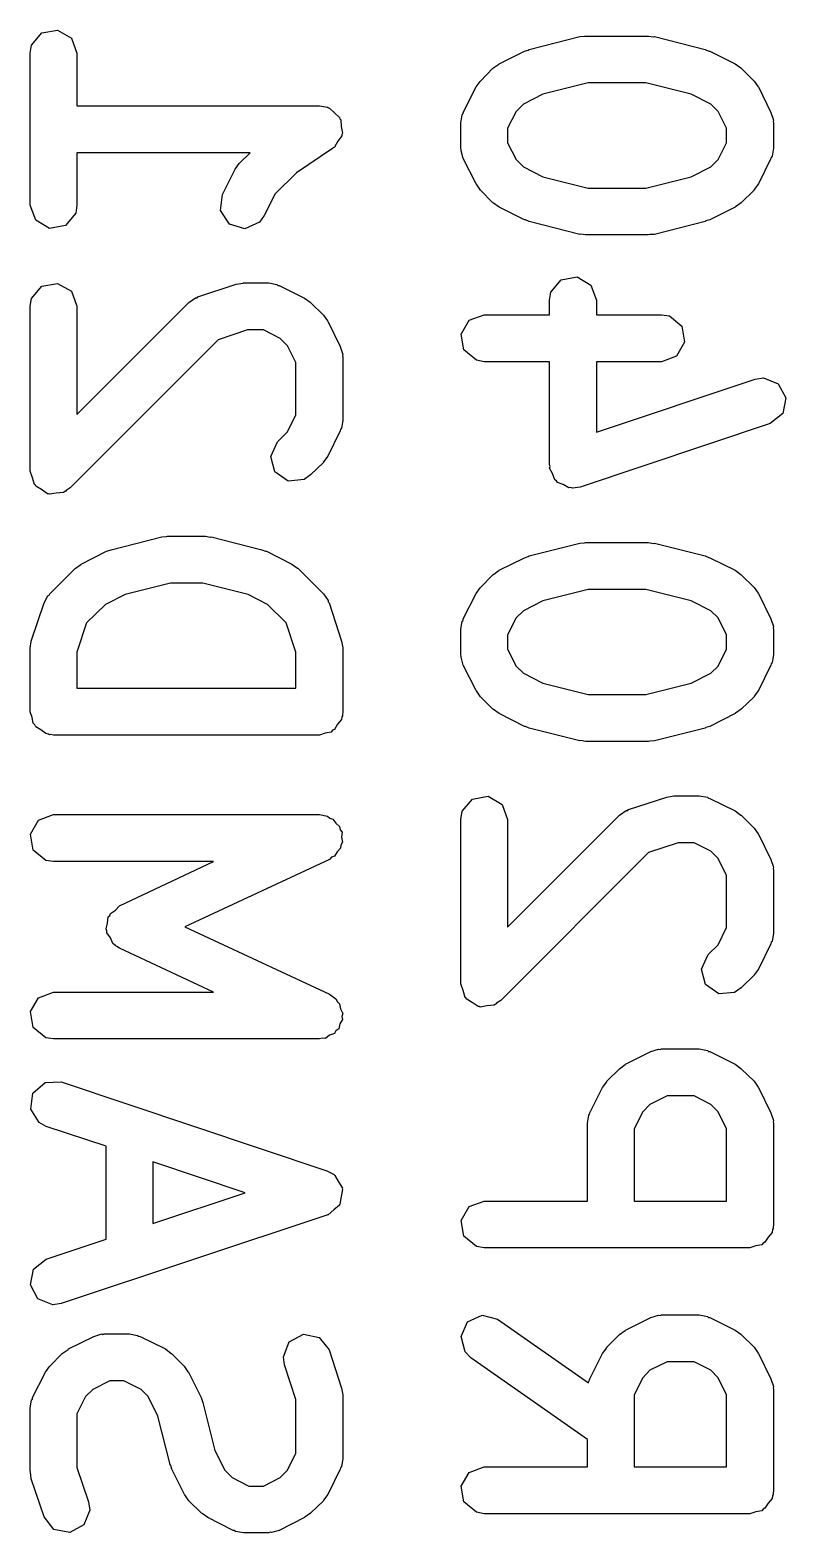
# Model space of a CAD drawing. Extents: x 111.8 to 134.9, y -132.5 to -98.3.
# Drawn here: x 120.424 to 122.841, y -112.231 to -107.427 of the extents above; entities that cross this region are included whole.
import ezdxf

# ---------------------------------------------------------------- set-up
doc = ezdxf.new("R2010")
doc.units = 0
doc.layers.add('BLACK', color=7, linetype='CONTINUOUS')

msp = doc.modelspace()

# ---------------------------------------------------------------- linework, layer by layer
at = {"layer": 'BLACK', "linetype": 'CONTINUOUS'}
for p, q in [((120.429, -107.475), (120.462, -107.436)), ((120.462, -107.436), (120.512, -107.427)), ((120.512, -107.427), (120.557, -107.453)), ((120.557, -107.453), (120.574, -107.501)), ((122.02, -107.489), (122.182, -107.448)), ((122.182, -107.448), (122.197, -107.447)), ((122.197, -107.447), (122.2, -107.446)), ((122.2, -107.446), (122.402, -107.446)), ((122.402, -107.446), (122.417, -107.449)), ((122.417, -107.449), (122.421, -107.448)), ((122.421, -107.448), (122.583, -107.489)), ((120.424, -107.501), (120.429, -107.475)), ((120.424, -107.987), (120.424, -107.501)), ((120.574, -107.501), (120.574, -107.669)), ((121.924, -107.535), (122.005, -107.495)), ((122.005, -107.495), (122.017, -107.491)), ((122.017, -107.491), (122.02, -107.489)), ((122.583, -107.489), (122.594, -107.494)), ((122.594, -107.494), (122.598, -107.495)), ((122.598, -107.495), (122.679, -107.535)), ((121.864, -107.59), (121.904, -107.549)), ((121.904, -107.549), (121.923, -107.536)), ((121.923, -107.536), (121.924, -107.535)), ((122.679, -107.535), (122.697, -107.548)), ((122.697, -107.548), (122.698, -107.549)), ((122.698, -107.549), (122.739, -107.59)), ((121.809, -107.69), (121.85, -107.609)), ((121.85, -107.609), (121.863, -107.591)), ((121.863, -107.591), (121.864, -107.59)), ((122.209, -107.596), (122.064, -107.632)), ((122.393, -107.596), (122.209, -107.596)), ((122.538, -107.632), (122.393, -107.596)), ((122.739, -107.59), (122.752, -107.608)), ((122.752, -107.608), (122.753, -107.609)), ((122.753, -107.609), (122.793, -107.69)), ((122.064, -107.632), (122.002, -107.664)), ((122.601, -107.664), (122.538, -107.632)), ((120.574, -107.669), (121.349, -107.669)), ((121.349, -107.669), (121.375, -107.673)), ((121.375, -107.673), (121.378, -107.676)), ((121.378, -107.676), (121.382, -107.677)), ((121.382, -107.677), (121.398, -107.692)), ((121.398, -107.692), (121.414, -107.706)), ((121.801, -107.724), (121.806, -107.698)), ((121.806, -107.698), (121.809, -107.694)), ((121.809, -107.694), (121.809, -107.69)), ((121.978, -107.687), (121.951, -107.741)), ((122.002, -107.664), (121.978, -107.687)), ((122.624, -107.687), (122.601, -107.664)), ((122.651, -107.741), (122.624, -107.687)), ((122.793, -107.69), (122.801, -107.715)), ((121.414, -107.706), (121.415, -107.711)), ((121.415, -107.711), (121.418, -107.714)), ((121.418, -107.714), (121.419, -107.735)), ((121.419, -107.735), (121.423, -107.757)), ((121.801, -107.805), (121.801, -107.724)), ((121.951, -107.741), (121.951, -107.787)), ((122.651, -107.787), (122.651, -107.741)), ((122.801, -107.715), (122.8, -107.719)), ((122.8, -107.719), (122.801, -107.724)), ((122.801, -107.724), (122.801, -107.805)), ((121.397, -107.801), (121.393, -107.803)), ((121.408, -107.782), (121.397, -107.801)), ((121.421, -107.765), (121.408, -107.782)), ((121.423, -107.757), (121.421, -107.761)), ((121.421, -107.761), (121.421, -107.765)), ((121.951, -107.787), (121.978, -107.841)), ((122.624, -107.841), (122.651, -107.787)), ((121.128, -107.819), (120.574, -107.819)), ((120.574, -107.819), (120.574, -107.987)), ((121.094, -107.853), (121.128, -107.819)), ((121.391, -107.806), (121.276, -107.883)), ((121.393, -107.803), (121.391, -107.806)), ((121.803, -107.809), (121.801, -107.805)), ((121.802, -107.813), (121.803, -107.809)), ((121.809, -107.838), (121.802, -107.813)), ((121.85, -107.919), (121.809, -107.838)), ((121.978, -107.841), (122.002, -107.864)), ((122.601, -107.864), (122.624, -107.841)), ((122.793, -107.838), (122.753, -107.919)), ((122.794, -107.834), (122.793, -107.838)), ((122.797, -107.83), (122.794, -107.834)), ((122.801, -107.805), (122.797, -107.83)), ((121.039, -107.953), (121.08, -107.872)), ((121.08, -107.872), (121.093, -107.854)), ((121.093, -107.854), (121.094, -107.853)), ((121.276, -107.883), (121.208, -107.95)), ((122.002, -107.864), (122.064, -107.896)), ((122.064, -107.896), (122.209, -107.932)), ((122.393, -107.932), (122.538, -107.896)), ((122.538, -107.896), (122.601, -107.864)), ((121.851, -107.92), (121.85, -107.919)), ((121.864, -107.939), (121.851, -107.92)), ((121.904, -107.979), (121.864, -107.939)), ((122.209, -107.932), (122.393, -107.932)), ((122.739, -107.939), (122.698, -107.979)), ((122.753, -107.919), (122.739, -107.937)), ((122.739, -107.937), (122.739, -107.939)), ((120.442, -108.035), (120.424, -107.987)), ((120.574, -107.987), (120.57, -108.012)), ((121.033, -108.004), (121.039, -107.953)), ((121.208, -107.95), (121.173, -108.02)), ((121.906, -107.98), (121.904, -107.979)), ((121.924, -107.993), (121.906, -107.98)), ((122.005, -108.034), (121.924, -107.993)), ((122.679, -107.993), (122.598, -108.034)), ((122.68, -107.992), (122.679, -107.993)), ((122.698, -107.979), (122.68, -107.992)), ((120.486, -108.061), (120.442, -108.035)), ((120.57, -108.012), (120.537, -108.052)), ((121.062, -108.047), (121.033, -108.004)), ((121.158, -108.041), (121.111, -108.062)), ((121.173, -108.02), (121.158, -108.041)), ((122.008, -108.034), (122.005, -108.034)), ((122.02, -108.039), (122.008, -108.034)), ((122.182, -108.08), (122.02, -108.039)), ((122.583, -108.039), (122.421, -108.08)), ((122.585, -108.037), (122.583, -108.039)), ((122.598, -108.034), (122.585, -108.037)), ((120.537, -108.052), (120.486, -108.061)), ((121.111, -108.062), (121.062, -108.047)), ((122.185, -108.079), (122.182, -108.08)), ((122.2, -108.082), (122.185, -108.079)), ((122.402, -108.082), (122.2, -108.082)), ((122.406, -108.081), (122.402, -108.082)), ((122.421, -108.08), (122.406, -108.081)), ((122.089, -108.265), (122.122, -108.225)), ((122.122, -108.225), (122.173, -108.216)), ((122.173, -108.216), (122.217, -108.242)), ((120.429, -108.285), (120.462, -108.246)), ((120.462, -108.246), (120.512, -108.237)), ((120.512, -108.237), (120.557, -108.262)), ((120.557, -108.262), (120.574, -108.31)), ((120.958, -108.283), (120.961, -108.28)), ((120.961, -108.28), (121.083, -108.239)), ((121.083, -108.239), (121.105, -108.236)), ((121.105, -108.236), (121.106, -108.235)), ((121.106, -108.235), (121.187, -108.235)), ((121.187, -108.235), (121.213, -108.24)), ((121.213, -108.24), (121.216, -108.243)), ((121.216, -108.243), (121.221, -108.243)), ((121.221, -108.243), (121.302, -108.284)), ((122.085, -108.29), (122.089, -108.265)), ((122.217, -108.242), (122.235, -108.29)), ((120.424, -108.31), (120.429, -108.285)), ((120.424, -108.837), (120.424, -108.31)), ((120.574, -108.656), (120.932, -108.298)), ((120.574, -108.31), (120.574, -108.656)), ((120.932, -108.298), (120.953, -108.283)), ((120.953, -108.283), (120.958, -108.283)), ((121.302, -108.284), (121.32, -108.297)), ((121.32, -108.297), (121.321, -108.298)), ((121.321, -108.298), (121.362, -108.338)), ((122.085, -108.337), (122.085, -108.29)), ((122.235, -108.29), (122.235, -108.337)), ((121.362, -108.338), (121.375, -108.357)), ((121.375, -108.357), (121.376, -108.358)), ((121.376, -108.358), (121.416, -108.439)), ((121.802, -108.399), (121.828, -108.354)), ((121.828, -108.354), (121.876, -108.337)), ((121.876, -108.337), (122.085, -108.337)), ((122.235, -108.337), (122.443, -108.337)), ((122.443, -108.337), (122.469, -108.341)), ((122.469, -108.341), (122.508, -108.374)), ((122.508, -108.374), (122.517, -108.425)), ((121.025, -108.417), (120.552, -108.89)), ((121.119, -108.385), (121.025, -108.417)), ((121.17, -108.385), (121.119, -108.385)), ((121.224, -108.413), (121.17, -108.385)), ((121.247, -108.436), (121.224, -108.413)), ((121.811, -108.449), (121.802, -108.399)), ((122.517, -108.425), (122.491, -108.469)), ((121.274, -108.49), (121.247, -108.436)), ((121.416, -108.439), (121.424, -108.464)), ((121.424, -108.464), (121.423, -108.468)), ((121.423, -108.468), (121.424, -108.472)), ((121.424, -108.472), (121.424, -108.675)), ((121.851, -108.482), (121.811, -108.449)), ((122.491, -108.469), (122.443, -108.487)), ((121.274, -108.657), (121.274, -108.49)), ((121.876, -108.487), (121.851, -108.482)), ((122.085, -108.487), (121.876, -108.487)), ((122.085, -108.816), (122.085, -108.487)), ((122.443, -108.487), (122.235, -108.487)), ((122.235, -108.487), (122.235, -108.712)), ((122.235, -108.712), (122.743, -108.543)), ((122.743, -108.543), (122.769, -108.539)), ((122.769, -108.539), (122.816, -108.558)), ((122.816, -108.558), (122.841, -108.603)), ((122.841, -108.603), (122.831, -108.653)), ((121.247, -108.711), (121.274, -108.657)), ((122.831, -108.653), (122.79, -108.685)), ((121.215, -108.743), (121.247, -108.711)), ((121.416, -108.708), (121.376, -108.789)), ((121.417, -108.704), (121.416, -108.708)), ((121.42, -108.7), (121.417, -108.704)), ((121.424, -108.675), (121.42, -108.7)), ((122.79, -108.685), (122.183, -108.888)), ((121.194, -108.79), (121.215, -108.743)), ((121.207, -108.839), (121.194, -108.79)), ((121.362, -108.809), (121.321, -108.849)), ((121.376, -108.789), (121.362, -108.807)), ((121.362, -108.807), (121.362, -108.809)), ((120.432, -108.858), (120.424, -108.837)), ((120.438, -108.88), (120.432, -108.858)), ((121.249, -108.869), (121.207, -108.839)), ((121.321, -108.849), (121.3, -108.864)), ((122.087, -108.822), (122.085, -108.816)), ((122.085, -108.827), (122.087, -108.822)), ((122.095, -108.845), (122.085, -108.827)), ((122.102, -108.865), (122.095, -108.845)), ((120.441, -108.882), (120.438, -108.88)), ((120.442, -108.885), (120.441, -108.882)), ((120.461, -108.896), (120.442, -108.885)), ((120.48, -108.909), (120.461, -108.896)), ((120.531, -108.905), (120.508, -108.907)), ((120.535, -108.902), (120.531, -108.905)), ((120.537, -108.902), (120.535, -108.902)), ((120.539, -108.899), (120.537, -108.902)), ((120.552, -108.89), (120.539, -108.899)), ((121.3, -108.864), (121.249, -108.869)), ((122.107, -108.868), (122.102, -108.865)), ((122.11, -108.873), (122.107, -108.868)), ((122.129, -108.88), (122.11, -108.873)), ((122.147, -108.89), (122.129, -108.88)), ((122.152, -108.889), (122.147, -108.89)), ((122.158, -108.891), (122.152, -108.889)), ((122.183, -108.888), (122.158, -108.891)), ((120.483, -108.909), (120.48, -108.909)), ((120.486, -108.911), (120.483, -108.909)), ((120.508, -108.907), (120.486, -108.911)), ((120.683, -109.088), (120.845, -109.047)), ((120.845, -109.047), (120.86, -109.046)), ((120.86, -109.046), (120.864, -109.045)), ((120.864, -109.045), (120.985, -109.045)), ((120.985, -109.045), (121, -109.048)), ((121, -109.048), (121.003, -109.047)), ((121.003, -109.047), (121.165, -109.088)), ((120.587, -109.134), (120.668, -109.093)), ((120.668, -109.093), (120.68, -109.09)), ((120.68, -109.09), (120.683, -109.088)), ((121.165, -109.088), (121.177, -109.093)), ((121.177, -109.093), (121.18, -109.093)), ((121.18, -109.093), (121.261, -109.134)), ((122.02, -109.108), (122.182, -109.067)), ((122.182, -109.067), (122.197, -109.066)), ((122.197, -109.066), (122.2, -109.065)), ((122.2, -109.065), (122.402, -109.065)), ((122.402, -109.065), (122.417, -109.068)), ((122.417, -109.068), (122.421, -109.067)), ((122.421, -109.067), (122.583, -109.108)), ((120.568, -109.148), (120.586, -109.135)), ((120.586, -109.135), (120.587, -109.134)), ((121.261, -109.134), (121.279, -109.147)), ((121.924, -109.154), (122.005, -109.114)), ((122.005, -109.114), (122.017, -109.11)), ((122.017, -109.11), (122.02, -109.108)), ((122.583, -109.108), (122.594, -109.113)), ((122.594, -109.113), (122.598, -109.114)), ((122.598, -109.114), (122.679, -109.154)), ((120.487, -109.229), (120.568, -109.148)), ((121.279, -109.147), (121.281, -109.148)), ((121.281, -109.148), (121.362, -109.229)), ((121.864, -109.209), (121.904, -109.168)), ((121.904, -109.168), (121.923, -109.155)), ((121.923, -109.155), (121.924, -109.154)), ((122.679, -109.154), (122.697, -109.167)), ((122.697, -109.167), (122.698, -109.168)), ((122.698, -109.168), (122.739, -109.209)), ((120.469, -109.258), (120.481, -109.235)), ((120.481, -109.235), (120.485, -109.233)), ((120.485, -109.233), (120.487, -109.229)), ((120.728, -109.231), (120.665, -109.263)), ((120.873, -109.195), (120.728, -109.231)), ((120.976, -109.195), (120.873, -109.195)), ((121.121, -109.231), (120.976, -109.195)), ((121.183, -109.263), (121.121, -109.231)), ((121.362, -109.229), (121.377, -109.25)), ((121.809, -109.309), (121.85, -109.228)), ((121.85, -109.228), (121.863, -109.21)), ((121.863, -109.21), (121.864, -109.209)), ((122.209, -109.215), (122.064, -109.251)), ((122.393, -109.215), (122.209, -109.215)), ((122.538, -109.251), (122.393, -109.215)), ((122.739, -109.209), (122.752, -109.227)), ((122.752, -109.227), (122.753, -109.228)), ((122.753, -109.228), (122.793, -109.309)), ((120.428, -109.38), (120.469, -109.258)), ((120.665, -109.263), (120.605, -109.322)), ((121.243, -109.322), (121.183, -109.263)), ((121.377, -109.25), (121.377, -109.255)), ((121.377, -109.255), (121.38, -109.258)), ((121.38, -109.258), (121.42, -109.38)), ((122.002, -109.283), (121.978, -109.306)), ((122.064, -109.251), (122.002, -109.283)), ((122.601, -109.283), (122.538, -109.251)), ((122.624, -109.306), (122.601, -109.283)), ((120.605, -109.322), (120.574, -109.416)), ((121.274, -109.416), (121.243, -109.322)), ((121.801, -109.343), (121.806, -109.317)), ((121.806, -109.317), (121.809, -109.314)), ((121.809, -109.314), (121.809, -109.309)), ((121.978, -109.306), (121.951, -109.36)), ((122.651, -109.36), (122.624, -109.306)), ((122.793, -109.309), (122.801, -109.334)), ((122.801, -109.334), (122.8, -109.338)), ((122.8, -109.338), (122.801, -109.343)), ((120.424, -109.403), (120.428, -109.381)), ((120.428, -109.381), (120.428, -109.38)), ((121.42, -109.38), (121.424, -109.402)), ((121.801, -109.424), (121.801, -109.343)), ((121.951, -109.36), (121.951, -109.406)), ((122.651, -109.406), (122.651, -109.36)), ((122.801, -109.343), (122.801, -109.424)), ((120.424, -109.606), (120.424, -109.403)), ((120.574, -109.416), (120.574, -109.531)), ((121.274, -109.531), (121.274, -109.416)), ((121.424, -109.402), (121.424, -109.403)), ((121.424, -109.403), (121.424, -109.606)), ((121.803, -109.428), (121.801, -109.424)), ((121.802, -109.432), (121.803, -109.428)), ((121.809, -109.457), (121.802, -109.432)), ((121.951, -109.406), (121.978, -109.46)), ((122.624, -109.46), (122.651, -109.406)), ((122.801, -109.424), (122.797, -109.449)), ((121.85, -109.538), (121.809, -109.457)), ((121.978, -109.46), (122.002, -109.483)), ((122.002, -109.483), (122.064, -109.515)), ((122.538, -109.515), (122.601, -109.483)), ((122.601, -109.483), (122.624, -109.46)), ((122.793, -109.457), (122.753, -109.538)), ((122.794, -109.453), (122.793, -109.457)), ((122.797, -109.449), (122.794, -109.453)), ((120.574, -109.531), (121.274, -109.531)), ((122.064, -109.515), (122.209, -109.551)), ((122.393, -109.551), (122.538, -109.515)), ((121.851, -109.539), (121.85, -109.538)), ((121.864, -109.558), (121.851, -109.539)), ((121.904, -109.598), (121.864, -109.558)), ((122.209, -109.551), (122.393, -109.551)), ((122.739, -109.558), (122.698, -109.598)), ((122.753, -109.538), (122.739, -109.556)), ((122.739, -109.556), (122.739, -109.558)), ((120.431, -109.624), (120.424, -109.606)), ((120.434, -109.643), (120.431, -109.624)), ((121.421, -109.622), (121.42, -109.631)), ((121.423, -109.619), (121.421, -109.622)), ((121.424, -109.606), (121.423, -109.615)), ((121.423, -109.615), (121.423, -109.619)), ((121.906, -109.599), (121.904, -109.598)), ((121.924, -109.612), (121.906, -109.599)), ((122.005, -109.653), (121.924, -109.612)), ((122.679, -109.612), (122.598, -109.653)), ((122.68, -109.611), (122.679, -109.612)), ((122.698, -109.598), (122.68, -109.611)), ((120.439, -109.648), (120.434, -109.643)), ((120.442, -109.654), (120.439, -109.648)), ((120.459, -109.664), (120.442, -109.654)), ((120.474, -109.676), (120.459, -109.664)), ((121.368, -109.674), (121.349, -109.681)), ((121.387, -109.671), (121.368, -109.674)), ((121.391, -109.665), (121.387, -109.671)), ((121.397, -109.663), (121.391, -109.665)), ((121.407, -109.646), (121.397, -109.663)), ((121.42, -109.631), (121.407, -109.646)), ((122.008, -109.653), (122.005, -109.653)), ((122.02, -109.658), (122.008, -109.653)), ((122.182, -109.699), (122.02, -109.658)), ((122.583, -109.658), (122.421, -109.699)), ((122.585, -109.656), (122.583, -109.658)), ((122.598, -109.653), (122.585, -109.656)), ((120.483, -109.678), (120.474, -109.676)), ((120.486, -109.68), (120.483, -109.678)), ((120.489, -109.679), (120.486, -109.68)), ((120.499, -109.681), (120.489, -109.679)), ((121.349, -109.681), (120.499, -109.681)), ((122.185, -109.698), (122.182, -109.699)), ((122.2, -109.701), (122.185, -109.698)), ((122.402, -109.701), (122.2, -109.701)), ((122.406, -109.7), (122.402, -109.701)), ((122.421, -109.699), (122.406, -109.7)), ((121.806, -109.924), (121.839, -109.885)), ((121.839, -109.885), (121.889, -109.876)), ((121.889, -109.876), (121.934, -109.902)), ((121.934, -109.902), (121.951, -109.95)), ((122.338, -109.919), (122.46, -109.879)), ((122.46, -109.879), (122.482, -109.875)), ((122.482, -109.875), (122.483, -109.875)), ((122.483, -109.875), (122.564, -109.875)), ((122.564, -109.875), (122.59, -109.879)), ((122.59, -109.879), (122.593, -109.882)), ((122.593, -109.882), (122.598, -109.883)), ((122.598, -109.883), (122.679, -109.923)), ((120.425, -109.997), (120.451, -109.953)), ((120.451, -109.953), (120.499, -109.935)), ((120.499, -109.935), (121.349, -109.935)), ((121.349, -109.935), (121.375, -109.94)), ((121.375, -109.94), (121.383, -109.946)), ((121.383, -109.946), (121.392, -109.949)), ((121.392, -109.949), (121.402, -109.962)), ((121.402, -109.962), (121.414, -109.973)), ((121.801, -109.95), (121.806, -109.924)), ((121.801, -110.476), (121.801, -109.95)), ((121.951, -110.295), (122.309, -109.937)), ((121.951, -109.95), (121.951, -110.295)), ((122.309, -109.937), (122.33, -109.922)), ((122.33, -109.922), (122.335, -109.922)), ((122.335, -109.922), (122.338, -109.919)), ((122.679, -109.923), (122.697, -109.937)), ((122.697, -109.937), (122.698, -109.937)), ((122.698, -109.937), (122.739, -109.978)), ((120.434, -110.048), (120.425, -109.997)), ((121.414, -109.973), (121.416, -109.983)), ((121.416, -109.983), (121.422, -109.991)), ((121.422, -109.991), (121.42, -110.007)), ((121.42, -110.007), (121.423, -110.023)), ((122.739, -109.978), (122.752, -109.996)), ((122.752, -109.996), (122.753, -109.997)), ((122.753, -109.997), (122.793, -110.078)), ((120.474, -110.081), (120.434, -110.048)), ((121.406, -110.054), (121.397, -110.068)), ((121.417, -110.042), (121.406, -110.054)), ((121.418, -110.032), (121.417, -110.042)), ((121.423, -110.023), (121.418, -110.032)), ((122.402, -110.056), (121.929, -110.529)), ((122.496, -110.025), (122.402, -110.056)), ((122.547, -110.025), (122.496, -110.025)), ((122.601, -110.052), (122.547, -110.025)), ((122.624, -110.075), (122.601, -110.052)), ((120.499, -110.085), (120.474, -110.081)), ((121.011, -110.085), (120.499, -110.085)), ((120.71, -110.226), (121.011, -110.085)), ((121.381, -110.078), (120.919, -110.294)), ((121.388, -110.071), (121.381, -110.078)), ((121.397, -110.068), (121.388, -110.071)), ((122.651, -110.129), (122.624, -110.075)), ((122.793, -110.078), (122.801, -110.103)), ((122.801, -110.103), (122.8, -110.107)), ((122.8, -110.107), (122.801, -110.112)), ((122.651, -110.296), (122.651, -110.129)), ((122.801, -110.112), (122.801, -110.314)), ((120.679, -110.257), (120.681, -110.251)), ((120.681, -110.251), (120.697, -110.24)), ((120.697, -110.24), (120.71, -110.226)), ((120.667, -110.3), (120.672, -110.282)), ((120.672, -110.282), (120.674, -110.262)), ((120.674, -110.262), (120.679, -110.257)), ((120.919, -110.294), (121.381, -110.509)), ((122.624, -110.351), (122.651, -110.296)), ((120.67, -110.306), (120.667, -110.3)), ((120.67, -110.313), (120.67, -110.306)), ((120.681, -110.329), (120.67, -110.313)), ((120.689, -110.347), (120.681, -110.329)), ((120.697, -110.353), (120.689, -110.347)), ((122.794, -110.343), (122.793, -110.348)), ((122.797, -110.34), (122.794, -110.343)), ((122.801, -110.314), (122.797, -110.34)), ((120.699, -110.355), (120.697, -110.353)), ((120.702, -110.356), (120.699, -110.355)), ((120.71, -110.362), (120.702, -110.356)), ((121.011, -110.502), (120.71, -110.362)), ((122.571, -110.429), (122.592, -110.382)), ((122.592, -110.382), (122.624, -110.351)), ((122.793, -110.348), (122.753, -110.429)), ((122.584, -110.478), (122.571, -110.429)), ((122.753, -110.429), (122.739, -110.447)), ((121.809, -110.497), (121.801, -110.476)), ((122.626, -110.508), (122.584, -110.478)), ((122.698, -110.489), (122.677, -110.503)), ((122.739, -110.448), (122.698, -110.489)), ((122.739, -110.447), (122.739, -110.448)), ((120.425, -110.564), (120.451, -110.52)), ((120.451, -110.52), (120.499, -110.502)), ((120.499, -110.502), (121.011, -110.502)), ((121.381, -110.509), (121.402, -110.524)), ((121.402, -110.524), (121.407, -110.533)), ((121.407, -110.533), (121.414, -110.54)), ((121.414, -110.54), (121.417, -110.556)), ((121.815, -110.519), (121.809, -110.497)), ((121.818, -110.521), (121.815, -110.519)), ((121.819, -110.524), (121.818, -110.521)), ((121.838, -110.535), (121.819, -110.524)), ((121.857, -110.548), (121.838, -110.535)), ((121.916, -110.538), (121.914, -110.541)), ((121.929, -110.529), (121.916, -110.538)), ((122.677, -110.503), (122.626, -110.508)), ((120.434, -110.615), (120.425, -110.564)), ((121.417, -110.556), (121.424, -110.571)), ((121.424, -110.571), (121.421, -110.58)), ((121.421, -110.58), (121.423, -110.59)), ((121.86, -110.548), (121.857, -110.548)), ((121.863, -110.55), (121.86, -110.548)), ((121.885, -110.546), (121.863, -110.55)), ((121.908, -110.544), (121.885, -110.546)), ((121.912, -110.541), (121.908, -110.544)), ((121.914, -110.541), (121.912, -110.541)), ((120.474, -110.648), (120.434, -110.615)), ((121.397, -110.635), (121.382, -110.64)), ((121.402, -110.626), (121.397, -110.635)), ((121.411, -110.62), (121.402, -110.626)), ((121.415, -110.604), (121.411, -110.62)), ((121.423, -110.59), (121.415, -110.604)), ((120.499, -110.652), (120.474, -110.648)), ((121.349, -110.652), (120.499, -110.652)), ((121.359, -110.649), (121.349, -110.652)), ((121.369, -110.65), (121.359, -110.649)), ((121.382, -110.64), (121.369, -110.65)), ((122.439, -110.686), (122.443, -110.684)), ((122.443, -110.684), (122.564, -110.684)), ((122.564, -110.684), (122.59, -110.689)), ((122.328, -110.733), (122.409, -110.692)), ((122.409, -110.692), (122.434, -110.685)), ((122.434, -110.685), (122.439, -110.686)), ((122.59, -110.689), (122.593, -110.692)), ((122.593, -110.692), (122.598, -110.692)), ((122.598, -110.692), (122.679, -110.733)), ((122.268, -110.787), (122.309, -110.747)), ((122.309, -110.747), (122.327, -110.734)), ((122.327, -110.734), (122.328, -110.733)), ((122.679, -110.733), (122.697, -110.746)), ((122.697, -110.746), (122.698, -110.747)), ((122.698, -110.747), (122.739, -110.787)), ((120.426, -110.876), (120.433, -110.825)), ((120.433, -110.825), (120.472, -110.791)), ((120.472, -110.791), (120.523, -110.789)), ((120.523, -110.789), (121.373, -111.073)), ((122.214, -110.888), (122.254, -110.807)), ((122.254, -110.807), (122.268, -110.789)), ((122.268, -110.789), (122.268, -110.787)), ((122.739, -110.787), (122.752, -110.806)), ((122.752, -110.806), (122.753, -110.807)), ((122.753, -110.807), (122.793, -110.888)), ((120.453, -110.919), (120.426, -110.876)), ((122.406, -110.861), (122.383, -110.885)), ((122.461, -110.834), (122.406, -110.861)), ((122.547, -110.834), (122.461, -110.834)), ((122.601, -110.861), (122.547, -110.834)), ((122.624, -110.885), (122.601, -110.861)), ((120.476, -110.932), (120.453, -110.919)), ((122.206, -110.921), (122.211, -110.896)), ((122.206, -111.17), (122.206, -110.921)), ((122.211, -110.896), (122.213, -110.892)), ((122.213, -110.892), (122.214, -110.888)), ((122.383, -110.885), (122.356, -110.939)), ((122.651, -110.939), (122.624, -110.885)), ((122.793, -110.888), (122.801, -110.913)), ((122.801, -110.913), (122.8, -110.917)), ((122.8, -110.917), (122.801, -110.921)), ((122.801, -110.921), (122.801, -111.245)), ((120.667, -110.995), (120.476, -110.932)), ((122.356, -110.939), (122.356, -111.17)), ((122.651, -111.17), (122.651, -110.939)), ((120.667, -111.292), (120.667, -110.995)), ((121.112, -111.144), (120.817, -111.045)), ((120.817, -111.045), (120.817, -111.242)), ((121.373, -111.073), (121.396, -111.085)), ((121.396, -111.085), (121.397, -111.087)), ((121.397, -111.087), (121.399, -111.088)), ((121.399, -111.088), (121.41, -111.109)), ((121.41, -111.109), (121.423, -111.129)), ((120.817, -111.242), (121.112, -111.144)), ((121.419, -111.156), (121.415, -111.18)), ((121.423, -111.133), (121.419, -111.156)), ((121.423, -111.129), (121.422, -111.131)), ((121.422, -111.131), (121.423, -111.133)), ((121.395, -111.198), (121.377, -111.214)), ((121.413, -111.183), (121.395, -111.198)), ((121.414, -111.181), (121.413, -111.183)), ((121.415, -111.18), (121.414, -111.181)), ((121.802, -111.232), (121.828, -111.188)), ((121.828, -111.188), (121.876, -111.17)), ((121.876, -111.17), (122.206, -111.17)), ((122.356, -111.17), (122.651, -111.17)), ((121.373, -111.215), (120.523, -111.498)), ((121.375, -111.214), (121.373, -111.215)), ((121.377, -111.214), (121.375, -111.214)), ((121.811, -111.282), (121.802, -111.232)), ((122.8, -111.258), (122.798, -111.261)), ((122.801, -111.245), (122.8, -111.255)), ((122.8, -111.255), (122.8, -111.258)), ((120.476, -111.356), (120.667, -111.292)), ((121.851, -111.315), (121.811, -111.282)), ((122.768, -111.305), (122.764, -111.31)), ((122.774, -111.302), (122.768, -111.305)), ((122.784, -111.286), (122.774, -111.302)), ((122.797, -111.271), (122.784, -111.286)), ((122.798, -111.261), (122.797, -111.271)), ((120.435, -111.388), (120.476, -111.356)), ((121.876, -111.32), (121.851, -111.315)), ((122.726, -111.32), (121.876, -111.32)), ((122.745, -111.313), (122.726, -111.32)), ((122.764, -111.31), (122.745, -111.313)), ((120.425, -111.438), (120.435, -111.388)), ((120.449, -111.483), (120.425, -111.438)), ((120.497, -111.502), (120.449, -111.483)), ((120.523, -111.498), (120.497, -111.502)), ((121.823, -111.556), (121.87, -111.535)), ((121.87, -111.535), (121.919, -111.548)), ((121.919, -111.548), (122.21, -111.751)), ((122.328, -111.583), (122.409, -111.542)), ((122.409, -111.542), (122.434, -111.535)), ((122.434, -111.535), (122.439, -111.536)), ((122.439, -111.536), (122.443, -111.534)), ((122.443, -111.534), (122.564, -111.534)), ((122.564, -111.534), (122.59, -111.539)), ((122.59, -111.539), (122.593, -111.542)), ((122.593, -111.542), (122.598, -111.542)), ((122.598, -111.542), (122.679, -111.583)), ((120.628, -111.603), (120.653, -111.595)), ((120.653, -111.595), (120.657, -111.597)), ((120.657, -111.597), (120.661, -111.595)), ((120.661, -111.595), (120.742, -111.595)), ((120.742, -111.595), (120.768, -111.6)), ((121.253, -111.62), (121.298, -111.596)), ((121.298, -111.596), (121.348, -111.606)), ((121.802, -111.603), (121.823, -111.556)), ((122.309, -111.597), (122.327, -111.584)), ((122.327, -111.584), (122.328, -111.583)), ((122.679, -111.583), (122.697, -111.596)), ((122.697, -111.596), (122.698, -111.597)), ((120.546, -111.645), (120.547, -111.643)), ((120.547, -111.643), (120.628, -111.603)), ((120.768, -111.6), (120.771, -111.602)), ((120.771, -111.602), (120.776, -111.603)), ((120.776, -111.603), (120.857, -111.643)), ((120.857, -111.643), (120.875, -111.657)), ((121.234, -111.668), (121.253, -111.62)), ((121.348, -111.606), (121.38, -111.646)), ((121.815, -111.652), (121.802, -111.603)), ((122.254, -111.657), (122.268, -111.639)), ((122.268, -111.637), (122.309, -111.597)), ((122.268, -111.639), (122.268, -111.637)), ((122.698, -111.597), (122.739, -111.637)), ((122.739, -111.637), (122.752, -111.656)), ((120.487, -111.698), (120.527, -111.657)), ((120.527, -111.657), (120.546, -111.645)), ((120.875, -111.657), (120.876, -111.657)), ((120.876, -111.657), (120.917, -111.698)), ((121.238, -111.694), (121.234, -111.668)), ((121.38, -111.646), (121.42, -111.768)), ((121.833, -111.671), (121.815, -111.652)), ((122.206, -111.932), (121.833, -111.671)), ((122.214, -111.738), (122.254, -111.657)), ((122.461, -111.684), (122.406, -111.711)), ((122.547, -111.684), (122.461, -111.684)), ((122.601, -111.711), (122.547, -111.684)), ((122.752, -111.656), (122.753, -111.657)), ((122.753, -111.657), (122.793, -111.738)), ((120.432, -111.798), (120.473, -111.717)), ((120.473, -111.717), (120.486, -111.699)), ((120.486, -111.699), (120.487, -111.698)), ((120.917, -111.698), (120.929, -111.716)), ((120.929, -111.716), (120.931, -111.717)), ((120.931, -111.717), (120.971, -111.798)), ((121.274, -111.804), (121.238, -111.694)), ((122.213, -111.742), (122.214, -111.738)), ((122.383, -111.735), (122.356, -111.789)), ((122.406, -111.711), (122.383, -111.735)), ((122.624, -111.735), (122.601, -111.711)), ((122.651, -111.789), (122.624, -111.735)), ((122.793, -111.738), (122.801, -111.763)), ((120.625, -111.772), (120.601, -111.795)), ((120.679, -111.745), (120.625, -111.772)), ((120.724, -111.745), (120.679, -111.745)), ((120.779, -111.772), (120.724, -111.745)), ((120.802, -111.795), (120.779, -111.772)), ((121.42, -111.768), (121.424, -111.79)), ((122.21, -111.751), (122.211, -111.746)), ((122.211, -111.746), (122.213, -111.742)), ((122.356, -111.789), (122.356, -112.02)), ((122.651, -112.02), (122.651, -111.789)), ((122.801, -111.763), (122.8, -111.767)), ((122.8, -111.767), (122.801, -111.771)), ((122.801, -111.771), (122.801, -112.095)), ((120.424, -111.832), (120.429, -111.806)), ((120.424, -112.034), (120.424, -111.832)), ((120.429, -111.806), (120.432, -111.803)), ((120.432, -111.803), (120.432, -111.798)), ((120.601, -111.795), (120.574, -111.85)), ((120.833, -111.858), (120.802, -111.795)), ((120.971, -111.798), (120.975, -111.811)), ((120.975, -111.811), (120.977, -111.814)), ((120.977, -111.814), (121.015, -111.968)), ((121.274, -111.976), (121.274, -111.804)), ((121.424, -111.79), (121.424, -111.791)), ((121.424, -111.791), (121.424, -111.994)), ((120.574, -111.85), (120.574, -112.022)), ((120.872, -112.012), (120.833, -111.858)), ((122.206, -112.02), (122.206, -111.932)), ((121.015, -111.968), (121.047, -112.03)), ((121.247, -112.03), (121.274, -111.976)), ((120.574, -112.022), (120.611, -112.132)), ((120.874, -112.015), (120.872, -112.012)), ((120.877, -112.027), (120.874, -112.015)), ((120.918, -112.108), (120.877, -112.027)), ((121.416, -112.027), (121.376, -112.108)), ((121.417, -112.023), (121.416, -112.027)), ((121.42, -112.019), (121.417, -112.023)), ((121.424, -111.994), (121.42, -112.019)), ((121.828, -112.038), (121.876, -112.02)), ((121.876, -112.02), (122.206, -112.02)), ((122.356, -112.02), (122.651, -112.02)), ((120.425, -112.036), (120.424, -112.034)), ((120.428, -112.058), (120.425, -112.036)), ((120.469, -112.179), (120.428, -112.058)), ((121.047, -112.03), (121.07, -112.054)), ((121.07, -112.054), (121.124, -112.081)), ((121.17, -112.081), (121.224, -112.054)), ((121.224, -112.054), (121.247, -112.03)), ((121.802, -112.082), (121.828, -112.038)), ((120.919, -112.109), (120.918, -112.108)), ((120.932, -112.128), (120.919, -112.109)), ((121.124, -112.081), (121.17, -112.081)), ((121.376, -112.108), (121.362, -112.126)), ((121.811, -112.132), (121.802, -112.082)), ((122.797, -112.121), (122.784, -112.136)), ((122.798, -112.111), (122.797, -112.121)), ((122.8, -112.108), (122.798, -112.111)), ((122.801, -112.095), (122.8, -112.105)), ((122.8, -112.105), (122.8, -112.108)), ((120.615, -112.158), (120.596, -112.205)), ((120.611, -112.132), (120.615, -112.158)), ((120.972, -112.168), (120.932, -112.128)), ((120.974, -112.169), (120.972, -112.168)), ((120.992, -112.182), (120.974, -112.169)), ((121.321, -112.168), (121.303, -112.181)), ((121.362, -112.128), (121.321, -112.168)), ((121.362, -112.126), (121.362, -112.128)), ((121.851, -112.165), (121.811, -112.132)), ((121.876, -112.17), (121.851, -112.165)), ((122.726, -112.17), (121.876, -112.17)), ((122.745, -112.163), (122.726, -112.17)), ((122.764, -112.16), (122.745, -112.163)), ((122.768, -112.155), (122.764, -112.16)), ((122.774, -112.152), (122.768, -112.155)), ((122.784, -112.136), (122.774, -112.152)), ((120.5, -112.22), (120.469, -112.179)), ((120.551, -112.23), (120.5, -112.22)), ((120.596, -112.205), (120.551, -112.23)), ((121.073, -112.223), (120.992, -112.182)), ((121.302, -112.182), (121.221, -112.223)), ((121.303, -112.181), (121.302, -112.182)), ((121.077, -112.223), (121.073, -112.223)), ((121.081, -112.226), (121.077, -112.223)), ((121.106, -112.231), (121.081, -112.226)), ((121.187, -112.231), (121.106, -112.231)), ((121.192, -112.229), (121.187, -112.231)), ((121.196, -112.23), (121.192, -112.229)), ((121.221, -112.223), (121.196, -112.23))]:
    msp.add_line(p, q, dxfattribs=at)

doc.saveas('drawing.dxf')
